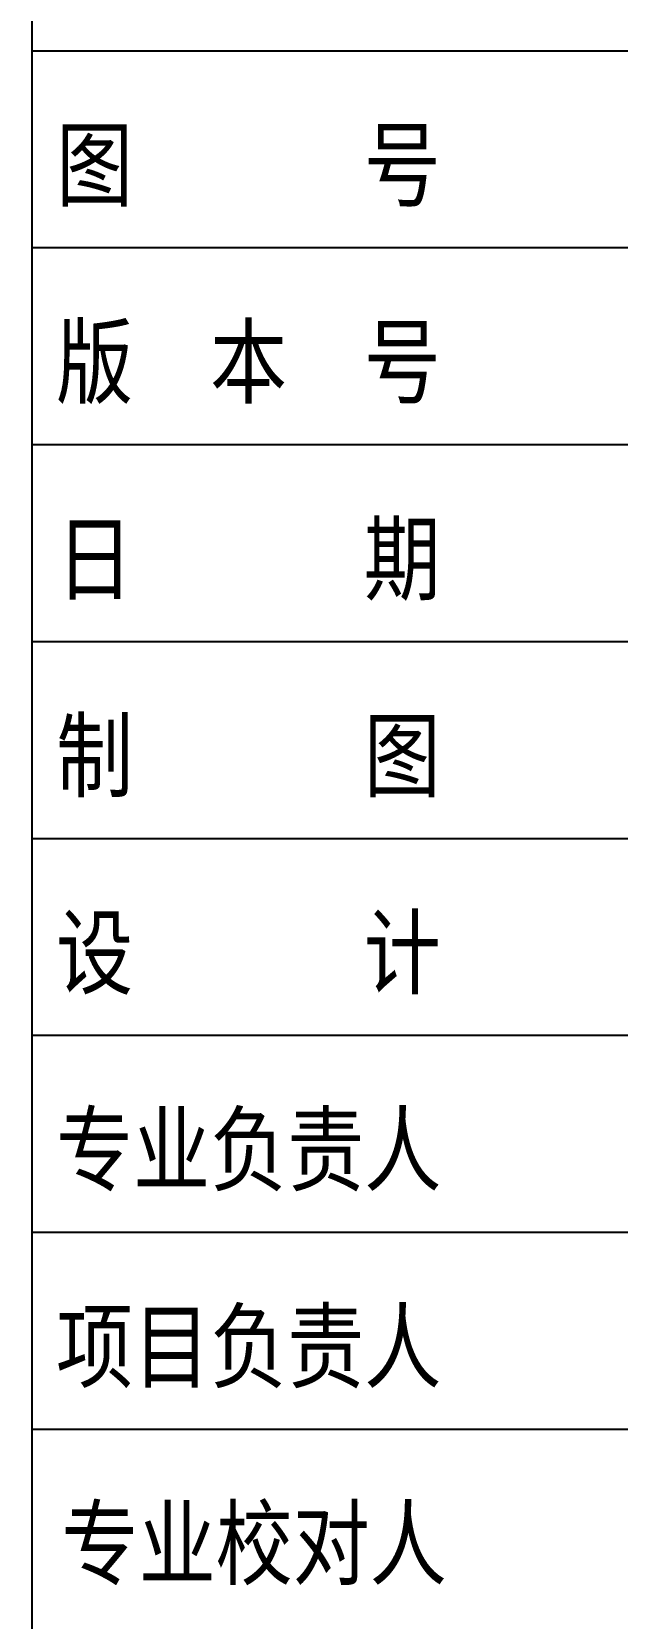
# Model space of a CAD drawing. Extents: x -1041549 to 749950, y -354245 to 17554.
# Drawn here: x -669788 to -666813, y -134357 to -126300 of the extents above; entities that cross this region are included whole.
import ezdxf

# ---------------------------------------------------------------- set-up
doc = ezdxf.new("R2010")
doc.units = 0
doc.header["$LTSCALE"] = 1000
doc.header["$MEASUREMENT"] = 0
doc.layers.add('14', color=1, linetype='Continuous')
doc.styles.add('宋体', font='')
doc.styles.get('宋体').set_extended_font_data('宋体')

# ---------------------------------------------------------------- blocks, each defined once
blk = doc.blocks.new('TUQ')
at = {"layer": '14'}
for p, q in [((-9300, 40000), (-9300, 0)), ((-9300, 14320), (0, 14320)), ((-9300, 13320), (0, 13320)), ((-9300, 12320), (0, 12320)), ((-9300, 11320), (0, 11320)), ((-9300, 10320), (0, 10320)), ((-9300, 9320), (0, 9320)), ((-9300, 8320), (0, 8320)), ((-9300, 7320), (0, 7320))]:
    blk.add_line(p, q, dxfattribs=at)
at = {"layer": '14', "style": '宋体', "width": 0.82}
for s, p in [('图      号', (-9176.1, 13565.7)), ('版  本  号', (-9176.1, 12565.7)), ('日      期', (-9176.1, 11565.7)), ('制      图', (-9176.1, 10565.7)), ('设      计', (-9176.1, 9565.7)), ('专业负责人', (-9176.1, 8565.7)), ('项目负责人', (-9176.1, 7565.7)), ('专业校对人', (-9148.6, 6565.7, -24844.8))]:
    blk.add_text(s, height=350, dxfattribs=at).set_placement(p)

msp = doc.modelspace()

# ---------------------------------------------------------------- block references
at = {"layer": '14'}
msp.add_blockref('TUQ', (-660488.5, -140716.3), dxfattribs=at)

doc.saveas('drawing.dxf')
